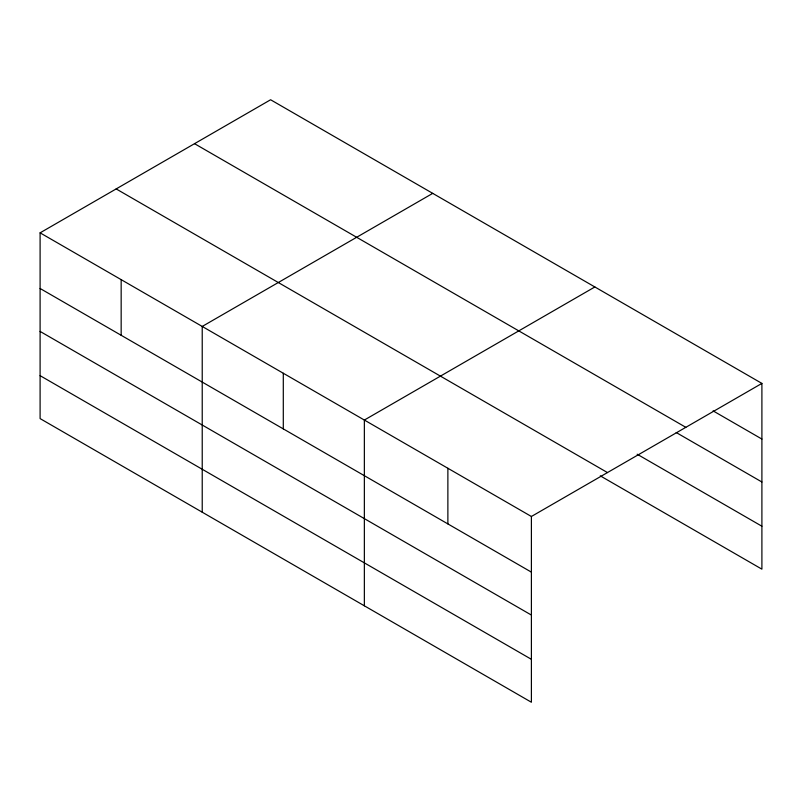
<?xml version="1.0" encoding="UTF-8"?>
<svg xmlns="http://www.w3.org/2000/svg" width="802" height="802" viewBox="0 0 802 802"><rect width="100%" height="100%" fill="white"/><g stroke="black" fill="none" stroke-linecap="round" stroke-linejoin="round"><path stroke-width="1.2" d="M531.395 615.064L531.395 516.488L40.1 232.841L40.1 418.594L531.395 702.241L531.395 615.064L40.1 331.416M600.277 475.857L761.9 569.159L761.9 383.406L270.605 99.759L40.1 232.841M432.729 193.362L202.224 326.444L202.224 512.197M594.853 286.966L364.359 420.047L364.359 605.801M531.395 516.488L761.9 383.406M713.088 410.875L761.9 439.055M194.535 143.678L685.83 427.326M676.206 432.519L761.9 481.992M637.159 454.213L761.9 526.222M116.17 188.921L607.465 472.568M40.1 288.479L531.395 572.127M40.1 375.657L531.395 659.304M447.877 468.268L447.877 523.907M283.296 373.241L283.296 428.89M121.162 279.637L121.162 335.286"/></g></svg>
